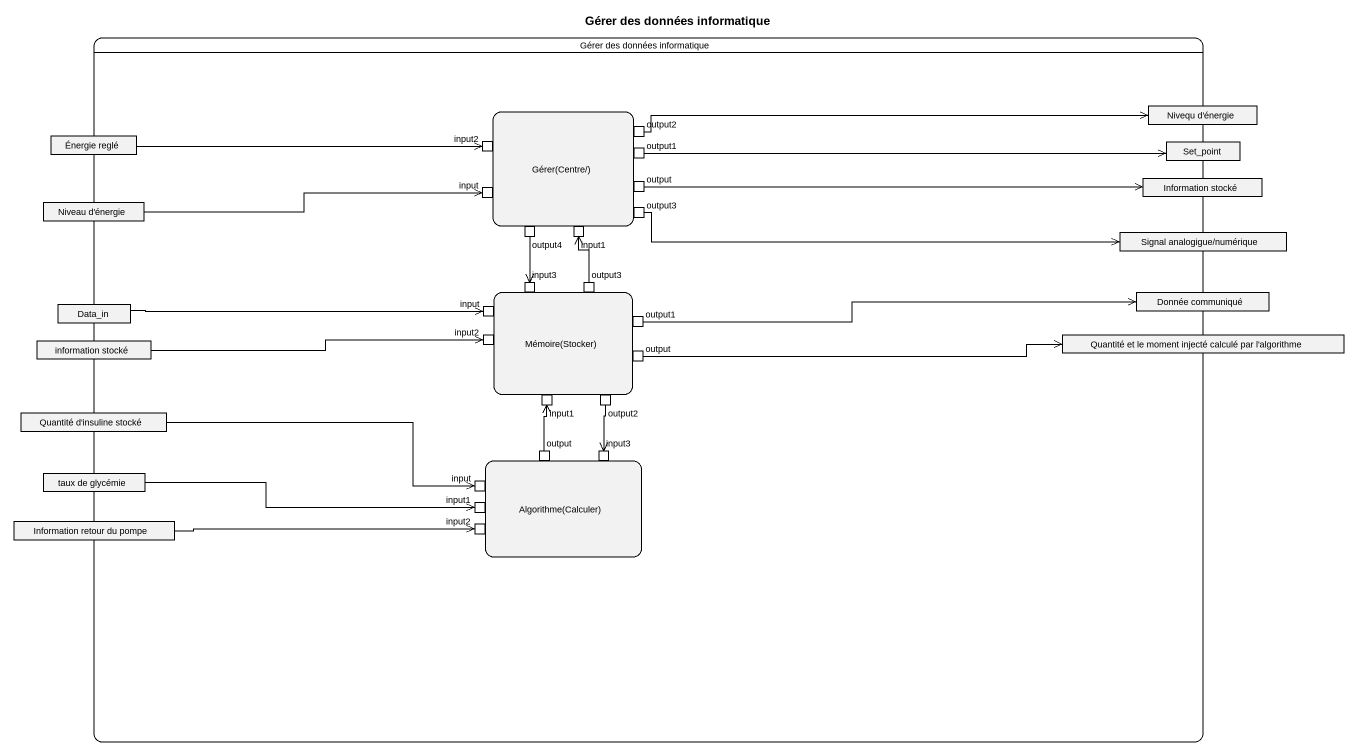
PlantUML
@startuml
title Gérer des données informatique
hide empty description
state "Gérer des données informatique" as Gérer_des_données {
  state "Gérer(Centre/)" as Gérer_Centre {
    state output2 <<outputPin>>
    state input2 <<inputPin>>
    state output1 <<outputPin>>
    state input <<inputPin>>
    state output <<outputPin>>
    state output3 <<outputPin>>
    state output4 <<outputPin>>
    state input1 <<inputPin>>
  }
  state "Nivequ d'énergie" as Nivequ_d_énergie <<object>>
  state "Énergie reglé" as Énergie_reglé <<object>>
  state Set_point <<object>>
  state "Niveau d'énergie" as Niveau_d_énergie <<object>>
  state "Information stocké" as Information_stocké <<object>>
  state "Signal analogigue/numérique" as Signal_analogigue_numérique <<object>>
  state Data_in <<object>>
  state "Mémoire(Stocker)" as Mémoire_Stocker {
    state input3 <<inputPin>>
    state "output3" as output3_2 <<outputPin>>
    state "input" as input_2 <<inputPin>>
    state "output1" as output1_2 <<outputPin>>
    state "input2" as input2_2 <<inputPin>>
    state "output" as output_2 <<outputPin>>
    state "input1" as input1_2 <<inputPin>>
    state "output2" as output2_2 <<outputPin>>
  }
  state "Donnée communiqué" as Donnée_communiqué <<object>>
  state "information stocké" as information_stocké <<object>>
  state "Quantité et le moment injecté calculé par l'algorithme" as Quantité_et_le_moment <<object>>
  state "Quantité d'insuline stocké" as Quantité_d_insuline_stocké <<object>>
  state "taux de glycémie" as taux_de_glycémie <<object>>
  state "Algorithme(Calculer)" as Algorithme_Calculer {
    state "output" as output_3 <<outputPin>>
    state "input3" as input3_2 <<inputPin>>
    state "input" as input_3 <<inputPin>>
    state "input1" as input1_3 <<inputPin>>
    state "input2" as input2_3 <<inputPin>>
  }
  state "Information retour du pompe" as Information_retour_du_pompe <<object>>
}
output2 -right-> Nivequ_d_énergie
Énergie_reglé -right-> input2
output1 -right-> Set_point
Niveau_d_énergie -right-> input
output -right-> Information_stocké
output3 -right-> Signal_analogigue_numérique
output4 --> input3
output3_2 -up-> input1
Data_in -right-> input_2
output1_2 -right-> Donnée_communiqué
information_stocké -right-> input2_2
output_2 -right-> Quantité_et_le_moment
output2_2 --> input3_2
Quantité_d_insuline_stocké -right-> input_3
taux_de_glycémie -right-> input1_3
output_3 -up-> input1_2
Information_retour_du_pompe -right-> input2_3
@enduml
